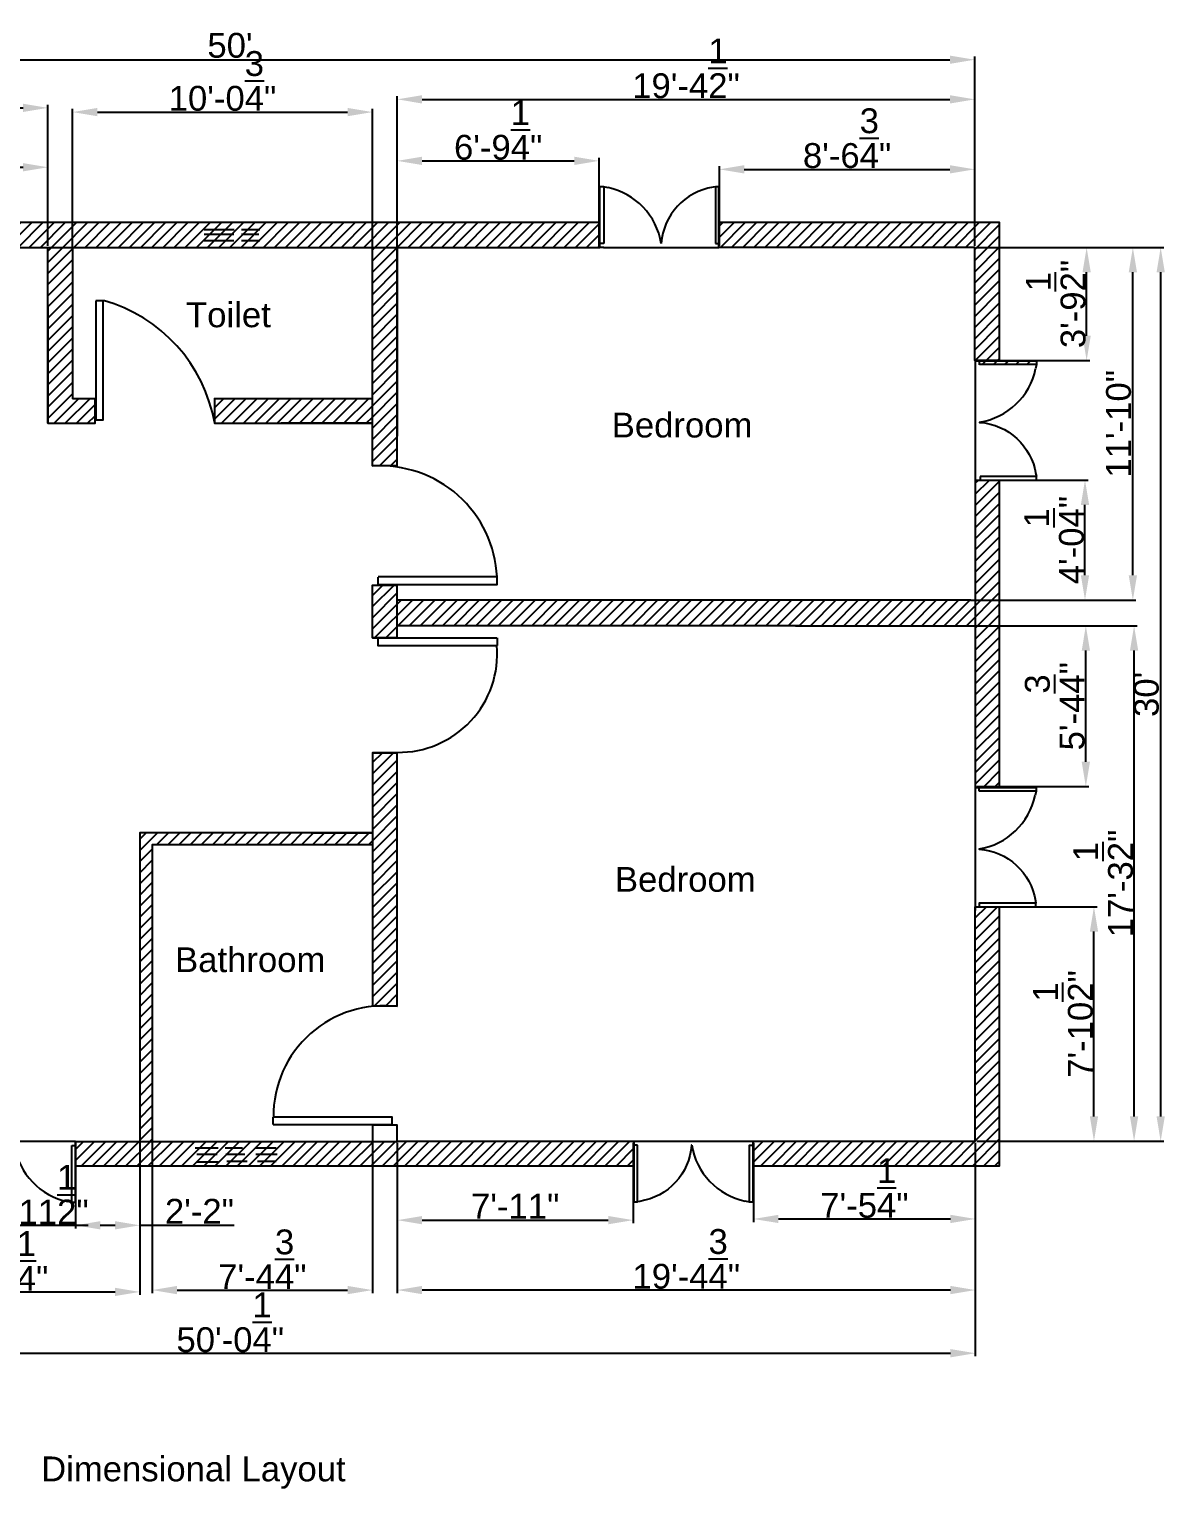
# Model space of a CAD drawing. Header units: millimetres. Extents: x -929180 to -926307, y 654545 to 655354.
# Drawn here: x -928860 to -928403, y 654545 to 655133 of the extents above; entities that cross this region are included whole.
import ezdxf

# ---------------------------------------------------------------- set-up
doc = ezdxf.new("R2010")
doc.units = ezdxf.units.MM
doc.linetypes.add('ACAD_ISO02W100', pattern=[15, 12, -3])
doc.layers.add('dotted', color=7, linetype='ACAD_ISO02W100')
doc.styles.get("Standard").update_dxf_attribs({"font": 'arial.ttf'})
doc.dimstyles.new('Annotative', dxfattribs={"dimscale": 0, "dimtxt": 10, "dimasz": 10, "dimexe": 1.25, "dimexo": 0.625, "dimtad": 1, "dimlunit": 4, "dimtxsty": 'Standard', "dimcen": 2.5, "dimadec": 0, "dimazin": 0, "dimtfac": 1, "dimtmove": 0, "dimatfit": 3, "dimfxl": 1, "dimarcsym": 0})
pattern_1 = [(45, (185.8708, 4.9544), (-2.24506403, 2.24506403), [])]

# ---------------------------------------------------------------- blocks, each defined once
blk = doc.blocks.new('*D10')
at = {"color": 0, "lineweight": -2, "transparency": 16777216}
for p, q in [((-929079.24, 655045.37), (-929079.24, 655121.61)), ((-929069.24, 655120.36), (-928489.24, 655120.36)), ((-928479.24, 655045.37), (-928479.24, 655121.61))]:
    blk.add_line(p, q, dxfattribs=at)
at = {"color": 0, "transparency": 16777216}
for points in [[(-929069.24, 655122.03), (-929069.24, 655118.69), (-929079.24, 655120.36)], [(-928489.24, 655122.03), (-928489.24, 655118.69), (-928479.24, 655120.36)]]:
    blk.add_solid(points, dxfattribs=at)
at = {"layer": 'Defpoints', "color": 0, "transparency": 16777216}
for p in [(-928479.24, 655120.36), (-929079.24, 655044.74), (-928479.24, 655044.74)]:
    blk.add_point(p, dxfattribs=at)
at = {"color": 0, "transparency": 16777216, "insert": (-928779.24, 655126.09), "char_height": 10, "attachment_point": 5}
blk.add_mtext("50'", dxfattribs=at)
blk = doc.blocks.new('*D11')
at = {"color": 0, "lineweight": -2, "transparency": 16777216}
for p, q in [((-928478.62, 655044.74), (-928403.1, 655044.74)), ((-928404.35, 655034.74), (-928404.35, 654694.82)), ((-928478.39, 654684.82), (-928403.1, 654684.82))]:
    blk.add_line(p, q, dxfattribs=at)
at = {"color": 0, "transparency": 16777216}
for points in [[(-928406.01, 655034.74), (-928402.68, 655034.74), (-928404.35, 655044.74)], [(-928406.01, 654694.82), (-928402.68, 654694.82), (-928404.35, 654684.82)]]:
    blk.add_solid(points, dxfattribs=at)
at = {"layer": 'Defpoints', "color": 0, "transparency": 16777216}
for p in [(-928479.24, 655044.74), (-928479.02, 654684.82), (-928404.35, 654684.82)]:
    blk.add_point(p, dxfattribs=at)
at = {"color": 0, "transparency": 16777216, "insert": (-928410.08, 654864.78), "char_height": 10, "attachment_point": 5, "rotation": 90}
blk.add_mtext("30'", dxfattribs=at)
blk = doc.blocks.new('*D12')
at = {"color": 0, "lineweight": -2, "transparency": 16777216}
for p, q in [((-929079.24, 654684.12), (-929079.24, 654598.18)), ((-928479.02, 654684.19), (-928479.02, 654598.18)), ((-929069.24, 654599.43), (-928489.02, 654599.43))]:
    blk.add_line(p, q, dxfattribs=at)
at = {"color": 0, "transparency": 16777216}
for points in [[(-929069.24, 654601.09), (-929069.24, 654597.76), (-929079.24, 654599.43)], [(-928489.02, 654601.09), (-928489.02, 654597.76), (-928479.02, 654599.43)]]:
    blk.add_solid(points, dxfattribs=at)
at = {"layer": 'Defpoints', "color": 0, "transparency": 16777216}
for p in [(-929079.24, 654684.74), (-928479.02, 654684.82), (-928479.02, 654599.43)]:
    blk.add_point(p, dxfattribs=at)
at = {"color": 0, "transparency": 16777216, "insert": (-928779.13, 654611.82), "char_height": 10, "attachment_point": 5}
blk.add_mtext('50\'-0{\\H1x;\\S1/4;}"', dxfattribs=at)
blk = doc.blocks.new('*D17')
at = {"color": 0, "lineweight": -2, "transparency": 16777216}
for p, q in [((-928924.85, 654683.96), (-928924.85, 654649.7)), ((-928889.36, 654684.12), (-928889.36, 654649.7)), ((-928914.85, 654650.95), (-928899.36, 654650.95)), ((-928889.36, 654650.95), (-928836.3, 654650.95))]:
    blk.add_line(p, q, dxfattribs=at)
at = {"color": 0, "transparency": 16777216}
for points in [[(-928914.85, 654652.61), (-928914.85, 654649.28), (-928924.85, 654650.95)], [(-928899.36, 654652.61), (-928899.36, 654649.28), (-928889.36, 654650.95)]]:
    blk.add_solid(points, dxfattribs=at)
at = {"layer": 'Defpoints', "color": 0, "transparency": 16777216}
for p in [(-928924.85, 654684.58), (-928889.36, 654684.75), (-928889.36, 654650.95)]:
    blk.add_point(p, dxfattribs=at)
at = {"color": 0, "transparency": 16777216, "insert": (-928857.83, 654663.28), "char_height": 10, "attachment_point": 5}
blk.add_mtext('2\'-11{\\H1x;\\S1/2;}"', dxfattribs=at)
blk = doc.blocks.new('*D18')
at = {"color": 0, "lineweight": -2, "transparency": 16777216}
for p, q in [((-928841.47, 654684.1), (-928841.47, 654649.7)), ((-928815.54, 654684.12), (-928815.54, 654649.7)), ((-928831.47, 654650.95), (-928825.54, 654650.95)), ((-928815.54, 654650.95), (-928777.54, 654650.95))]:
    blk.add_line(p, q, dxfattribs=at)
at = {"color": 0, "transparency": 16777216}
for points in [[(-928831.47, 654652.61), (-928831.47, 654649.28), (-928841.47, 654650.95)], [(-928825.54, 654652.61), (-928825.54, 654649.28), (-928815.54, 654650.95)]]:
    blk.add_solid(points, dxfattribs=at)
at = {"layer": 'Defpoints', "color": 0, "transparency": 16777216}
for p in [(-928841.47, 654684.73), (-928815.54, 654684.74), (-928815.54, 654650.95)]:
    blk.add_point(p, dxfattribs=at)
at = {"color": 0, "transparency": 16777216, "insert": (-928791.54, 654656.59), "char_height": 10, "attachment_point": 5}
blk.add_mtext('2\'-2"', dxfattribs=at)
blk = doc.blocks.new('*D19')
at = {"color": 0, "lineweight": -2, "transparency": 16777216}
for p, q in [((-928924.85, 654684.12), (-928924.85, 654622.88)), ((-928815.54, 654684.18), (-928815.54, 654622.88)), ((-928914.85, 654624.13), (-928825.54, 654624.13))]:
    blk.add_line(p, q, dxfattribs=at)
at = {"color": 0, "transparency": 16777216}
for points in [[(-928914.85, 654625.79), (-928914.85, 654622.46), (-928924.85, 654624.13)], [(-928825.54, 654625.79), (-928825.54, 654622.46), (-928815.54, 654624.13)]]:
    blk.add_solid(points, dxfattribs=at)
at = {"layer": 'Defpoints', "color": 0, "transparency": 16777216}
for p in [(-928924.85, 654684.75), (-928815.54, 654684.8), (-928815.54, 654624.13)]:
    blk.add_point(p, dxfattribs=at)
at = {"color": 0, "transparency": 16777216, "insert": (-928870.2, 654636.52), "char_height": 10, "attachment_point": 5}
blk.add_mtext('9\'-1{\\H1x;\\S1/4;}"', dxfattribs=at)
blk = doc.blocks.new('*D20')
at = {"color": 0, "lineweight": -2, "transparency": 16777216}
for p, q in [((-928810.55, 654685.05), (-928810.55, 654623.61)), ((-928721.84, 654684.15), (-928721.84, 654623.61)), ((-928800.55, 654624.86), (-928731.84, 654624.86))]:
    blk.add_line(p, q, dxfattribs=at)
at = {"color": 0, "transparency": 16777216}
for points in [[(-928800.55, 654626.52), (-928800.55, 654623.19), (-928810.55, 654624.86)], [(-928731.84, 654626.52), (-928731.84, 654623.19), (-928721.84, 654624.86)]]:
    blk.add_solid(points, dxfattribs=at)
at = {"layer": 'Defpoints', "color": 0, "transparency": 16777216}
for p in [(-928810.55, 654685.68), (-928721.84, 654684.77), (-928721.84, 654624.86)]:
    blk.add_point(p, dxfattribs=at)
at = {"color": 0, "transparency": 16777216, "insert": (-928766.2, 654637.26), "char_height": 10, "attachment_point": 5}
blk.add_mtext('7\'-4{\\H1x;\\S3/4;}"', dxfattribs=at)
blk = doc.blocks.new('*D21')
at = {"color": 0, "lineweight": -2, "transparency": 16777216}
for p, q in [((-928711.85, 654684.19), (-928711.85, 654651.77)), ((-928616.85, 654684.19), (-928616.85, 654651.77)), ((-928701.85, 654653.02), (-928626.85, 654653.02))]:
    blk.add_line(p, q, dxfattribs=at)
at = {"color": 0, "transparency": 16777216}
for points in [[(-928701.85, 654654.69), (-928701.85, 654651.36), (-928711.85, 654653.02)], [(-928626.85, 654654.69), (-928626.85, 654651.36), (-928616.85, 654653.02)]]:
    blk.add_solid(points, dxfattribs=at)
at = {"layer": 'Defpoints', "color": 0, "transparency": 16777216}
for p in [(-928711.85, 654684.82), (-928616.85, 654684.81), (-928616.85, 654653.02)]:
    blk.add_point(p, dxfattribs=at)
at = {"color": 0, "transparency": 16777216, "insert": (-928664.35, 654658.67), "char_height": 10, "attachment_point": 5}
blk.add_mtext('7\'-11"', dxfattribs=at)
blk = doc.blocks.new('*D22')
at = {"color": 0, "lineweight": -2, "transparency": 16777216}
for p, q in [((-928568.33, 654684.21), (-928568.33, 654652.25)), ((-928479.02, 654684.19), (-928479.02, 654652.25)), ((-928558.33, 654653.5), (-928489.02, 654653.5))]:
    blk.add_line(p, q, dxfattribs=at)
at = {"color": 0, "transparency": 16777216}
for points in [[(-928558.33, 654655.17), (-928558.33, 654651.84), (-928568.33, 654653.5)], [(-928489.02, 654655.17), (-928489.02, 654651.84), (-928479.02, 654653.5)]]:
    blk.add_solid(points, dxfattribs=at)
at = {"layer": 'Defpoints', "color": 0, "transparency": 16777216}
for p in [(-928568.33, 654684.84), (-928479.02, 654684.82), (-928479.02, 654653.5)]:
    blk.add_point(p, dxfattribs=at)
at = {"color": 0, "transparency": 16777216, "insert": (-928523.67, 654665.9), "char_height": 10, "attachment_point": 5}
blk.add_mtext('7\'-5{\\H1x;\\S1/4;}"', dxfattribs=at)
blk = doc.blocks.new('*D23')
at = {"color": 0, "lineweight": -2, "transparency": 16777216}
for p, q in [((-928711.85, 654684.12), (-928711.85, 654623.62)), ((-928479.02, 654684.19), (-928479.02, 654623.62)), ((-928489.02, 654624.87), (-928701.85, 654624.87))]:
    blk.add_line(p, q, dxfattribs=at)
at = {"color": 0, "transparency": 16777216}
for points in [[(-928701.85, 654626.53), (-928701.85, 654623.2), (-928711.85, 654624.87)], [(-928489.02, 654626.53), (-928489.02, 654623.2), (-928479.02, 654624.87)]]:
    blk.add_solid(points, dxfattribs=at)
at = {"layer": 'Defpoints', "color": 0, "transparency": 16777216}
for p in [(-928711.85, 654684.75), (-928479.02, 654684.82), (-928711.85, 654624.87)]:
    blk.add_point(p, dxfattribs=at)
at = {"color": 0, "transparency": 16777216, "insert": (-928595.43, 654637.35), "char_height": 10, "attachment_point": 5}
blk.add_mtext('19\'-4{\\H1x;\\S3/4;}"', dxfattribs=at)
blk = doc.blocks.new('*D26')
at = {"color": 0, "lineweight": -2, "transparency": 16777216}
for p, q in [((-928478.39, 654779.25), (-928429.97, 654779.25)), ((-928431.22, 654694.82), (-928431.22, 654769.25)), ((-928478.39, 654684.82), (-928429.97, 654684.82))]:
    blk.add_line(p, q, dxfattribs=at)
at = {"color": 0, "transparency": 16777216}
for points in [[(-928432.88, 654769.25), (-928429.55, 654769.25), (-928431.22, 654779.25)], [(-928432.88, 654694.82), (-928429.55, 654694.82), (-928431.22, 654684.82)]]:
    blk.add_solid(points, dxfattribs=at)
at = {"layer": 'Defpoints', "color": 0, "transparency": 16777216}
for p in [(-928479.02, 654779.25), (-928431.22, 654779.25), (-928479.02, 654684.82)]:
    blk.add_point(p, dxfattribs=at)
at = {"color": 0, "transparency": 16777216, "insert": (-928443.64, 654732.03), "char_height": 10, "attachment_point": 5, "rotation": 90}
blk.add_mtext('7\'-10{\\H1x;\\S1/2;}"', dxfattribs=at)
blk = doc.blocks.new('*D27')
at = {"color": 0, "lineweight": -2, "transparency": 16777216}
for p, q in [((-928478.62, 654892.41), (-928433.24, 654892.41)), ((-928434.49, 654837.6), (-928434.49, 654882.41)), ((-928478.41, 654827.6), (-928433.24, 654827.6))]:
    blk.add_line(p, q, dxfattribs=at)
at = {"color": 0, "transparency": 16777216}
for points in [[(-928436.15, 654882.41), (-928432.82, 654882.41), (-928434.49, 654892.41)], [(-928436.15, 654837.6), (-928432.82, 654837.6), (-928434.49, 654827.6)]]:
    blk.add_solid(points, dxfattribs=at)
at = {"layer": 'Defpoints', "color": 0, "transparency": 16777216}
for p in [(-928479.24, 654892.41), (-928434.49, 654892.41), (-928479.03, 654827.6)]:
    blk.add_point(p, dxfattribs=at)
at = {"color": 0, "transparency": 16777216, "insert": (-928446.97, 654860), "char_height": 10, "attachment_point": 5, "rotation": 90}
blk.add_mtext('5\'-4{\\H1x;\\S3/4;}"', dxfattribs=at)
blk = doc.blocks.new('*D28')
at = {"color": 0, "lineweight": -2, "transparency": 16777216}
for p, q in [((-928478.4, 654951.09), (-928433.58, 654951.09)), ((-928434.83, 654912.73), (-928434.83, 654941.09)), ((-928478.64, 654902.73), (-928433.58, 654902.73))]:
    blk.add_line(p, q, dxfattribs=at)
at = {"color": 0, "transparency": 16777216}
for points in [[(-928436.5, 654941.09), (-928433.16, 654941.09), (-928434.83, 654951.09)], [(-928436.5, 654912.73), (-928433.16, 654912.73), (-928434.83, 654902.73)]]:
    blk.add_solid(points, dxfattribs=at)
at = {"layer": 'Defpoints', "color": 0, "transparency": 16777216}
for p in [(-928479.03, 654951.09), (-928434.83, 654951.09), (-928479.26, 654902.73)]:
    blk.add_point(p, dxfattribs=at)
at = {"color": 0, "transparency": 16777216, "insert": (-928447.23, 654926.91), "char_height": 10, "attachment_point": 5, "rotation": 90}
blk.add_mtext('4\'-0{\\H1x;\\S1/4;}"', dxfattribs=at)
blk = doc.blocks.new('*D29')
at = {"color": 0, "lineweight": -2, "transparency": 16777216}
for p, q in [((-928478.62, 655044.74), (-928432.91, 655044.74)), ((-928434.16, 655009.21), (-928434.16, 655034.74)), ((-928478.62, 654999.21), (-928432.91, 654999.21))]:
    blk.add_line(p, q, dxfattribs=at)
at = {"color": 0, "transparency": 16777216}
for points in [[(-928435.83, 655034.74), (-928432.5, 655034.74), (-928434.16, 655044.74)], [(-928435.83, 655009.21), (-928432.5, 655009.21), (-928434.16, 654999.21)]]:
    blk.add_solid(points, dxfattribs=at)
at = {"layer": 'Defpoints', "color": 0, "transparency": 16777216}
for p in [(-928479.24, 655044.74), (-928434.16, 655044.74), (-928479.24, 654999.21)]:
    blk.add_point(p, dxfattribs=at)
at = {"color": 0, "transparency": 16777216, "insert": (-928446.59, 655021.98), "char_height": 10, "attachment_point": 5, "rotation": 90}
blk.add_mtext('3\'-9{\\H1x;\\S1/2;}"', dxfattribs=at)
blk = doc.blocks.new('*D30')
at = {"color": 0, "lineweight": -2, "transparency": 16777216}
for p, q in [((-928479.68, 654892.4), (-928413.8, 654892.4)), ((-928415.05, 654694.82), (-928415.05, 654882.4)), ((-928478.39, 654684.82), (-928413.8, 654684.82))]:
    blk.add_line(p, q, dxfattribs=at)
at = {"color": 0, "transparency": 16777216}
for points in [[(-928416.72, 654882.4), (-928413.39, 654882.4), (-928415.05, 654892.4)], [(-928416.72, 654694.82), (-928413.39, 654694.82), (-928415.05, 654684.82)]]:
    blk.add_solid(points, dxfattribs=at)
at = {"layer": 'Defpoints', "color": 0, "transparency": 16777216}
for p in [(-928480.3, 654892.4), (-928415.05, 654892.4), (-928479.02, 654684.82)]:
    blk.add_point(p, dxfattribs=at)
at = {"color": 0, "transparency": 16777216, "insert": (-928427.47, 654788.61), "char_height": 10, "attachment_point": 5, "rotation": 90}
blk.add_mtext('17\'-3{\\H1x;\\S1/2;}"', dxfattribs=at)
blk = doc.blocks.new('*D31')
at = {"color": 0, "lineweight": -2, "transparency": 16777216}
for p, q in [((-928477.99, 655044.74), (-928414.3, 655044.74)), ((-928415.55, 654912.73), (-928415.55, 655034.74)), ((-928480.19, 654902.73), (-928414.3, 654902.73))]:
    blk.add_line(p, q, dxfattribs=at)
at = {"color": 0, "transparency": 16777216}
for points in [[(-928417.22, 655034.74), (-928413.88, 655034.74), (-928415.55, 655044.74)], [(-928417.22, 654912.73), (-928413.88, 654912.73), (-928415.55, 654902.73)]]:
    blk.add_solid(points, dxfattribs=at)
at = {"layer": 'Defpoints', "color": 0, "transparency": 16777216}
for p in [(-928478.62, 655044.74), (-928415.55, 655044.74), (-928480.82, 654902.73)]:
    blk.add_point(p, dxfattribs=at)
at = {"color": 0, "transparency": 16777216, "insert": (-928421.28, 654973.74), "char_height": 10, "attachment_point": 5, "rotation": 90}
blk.add_mtext('11\'-10"', dxfattribs=at)
blk = doc.blocks.new('*D33')
at = {"color": 0, "lineweight": -2, "transparency": 16777216}
for p, q in [((-928971.54, 655047.09), (-928971.54, 655078.31)), ((-928961.54, 655077.06), (-928862.61, 655077.06)), ((-928852.61, 655045.37), (-928852.61, 655078.31))]:
    blk.add_line(p, q, dxfattribs=at)
at = {"color": 0, "transparency": 16777216}
for points in [[(-928961.54, 655078.73), (-928961.54, 655075.39), (-928971.54, 655077.06)], [(-928862.61, 655078.73), (-928862.61, 655075.39), (-928852.61, 655077.06)]]:
    blk.add_solid(points, dxfattribs=at)
at = {"layer": 'Defpoints', "color": 0, "transparency": 16777216}
for p in [(-928852.61, 655077.06), (-928971.54, 655046.47), (-928852.61, 655044.74)]:
    blk.add_point(p, dxfattribs=at)
at = {"color": 0, "transparency": 16777216, "insert": (-928912.07, 655082.79), "char_height": 10, "attachment_point": 5}
blk.add_mtext('9\'-11"', dxfattribs=at)
blk = doc.blocks.new('*D34')
at = {"color": 0, "lineweight": -2, "transparency": 16777216}
for p, q in [((-929079.86, 655045.37), (-929079.86, 655102.23)), ((-929069.86, 655100.98), (-928862.61, 655100.98)), ((-928852.61, 655045.37), (-928852.61, 655102.23))]:
    blk.add_line(p, q, dxfattribs=at)
at = {"color": 0, "transparency": 16777216}
for points in [[(-929069.86, 655102.64), (-929069.86, 655099.31), (-929079.86, 655100.98)], [(-928862.61, 655102.64), (-928862.61, 655099.31), (-928852.61, 655100.98)]]:
    blk.add_solid(points, dxfattribs=at)
at = {"layer": 'Defpoints', "color": 0, "transparency": 16777216}
for p in [(-928852.61, 655100.98), (-929079.86, 655044.74), (-928852.61, 655044.75)]:
    blk.add_point(p, dxfattribs=at)
at = {"color": 0, "transparency": 16777216, "insert": (-928966.23, 655113.37), "char_height": 10, "attachment_point": 5}
blk.add_mtext('18\'-11{\\H1x;\\S1/4;}"', dxfattribs=at)
blk = doc.blocks.new('*D35')
at = {"color": 0, "lineweight": -2, "transparency": 16777216}
for p, q in [((-928842.67, 655045), (-928842.67, 655100.52)), ((-928832.67, 655099.27), (-928731.84, 655099.27)), ((-928721.84, 655044.01), (-928721.84, 655100.52))]:
    blk.add_line(p, q, dxfattribs=at)
at = {"color": 0, "transparency": 16777216}
for points in [[(-928832.67, 655100.94), (-928832.67, 655097.6), (-928842.67, 655099.27)], [(-928731.84, 655100.94), (-928731.84, 655097.6), (-928721.84, 655099.27)]]:
    blk.add_solid(points, dxfattribs=at)
at = {"layer": 'Defpoints', "color": 0, "transparency": 16777216}
for p in [(-928721.84, 655099.27), (-928842.67, 655044.38), (-928721.84, 655043.38)]:
    blk.add_point(p, dxfattribs=at)
at = {"color": 0, "transparency": 16777216, "insert": (-928782.25, 655111.75), "char_height": 10, "attachment_point": 5}
blk.add_mtext('10\'-0{\\H1x;\\S3/4;}"', dxfattribs=at)
blk = doc.blocks.new('*D36')
at = {"color": 0, "lineweight": -2, "transparency": 16777216}
for p, q in [((-928711.85, 655045.1), (-928711.85, 655080.88)), ((-928701.85, 655079.63), (-928640.58, 655079.63)), ((-928630.58, 655045.36), (-928630.58, 655080.88))]:
    blk.add_line(p, q, dxfattribs=at)
at = {"color": 0, "transparency": 16777216}
for points in [[(-928701.85, 655081.3), (-928701.85, 655077.96), (-928711.85, 655079.63)], [(-928640.58, 655081.3), (-928640.58, 655077.96), (-928630.58, 655079.63)]]:
    blk.add_solid(points, dxfattribs=at)
at = {"layer": 'Defpoints', "color": 0, "transparency": 16777216}
for p in [(-928630.58, 655079.63), (-928711.85, 655044.47), (-928630.58, 655044.74)]:
    blk.add_point(p, dxfattribs=at)
at = {"color": 0, "transparency": 16777216, "insert": (-928671.21, 655092.03), "char_height": 10, "attachment_point": 5}
blk.add_mtext('6\'-9{\\H1x;\\S1/4;}"', dxfattribs=at)
blk = doc.blocks.new('*D37')
at = {"color": 0, "lineweight": -2, "transparency": 16777216}
for p, q in [((-928582.09, 655045.37), (-928582.09, 655077.46)), ((-928572.09, 655076.21), (-928489.24, 655076.21)), ((-928479.24, 655045.37), (-928479.24, 655077.46))]:
    blk.add_line(p, q, dxfattribs=at)
at = {"color": 0, "transparency": 16777216}
for points in [[(-928572.09, 655077.88), (-928572.09, 655074.55), (-928582.09, 655076.21)], [(-928489.24, 655077.88), (-928489.24, 655074.55), (-928479.24, 655076.21)]]:
    blk.add_solid(points, dxfattribs=at)
at = {"layer": 'Defpoints', "color": 0, "transparency": 16777216}
for p in [(-928479.24, 655076.21), (-928582.09, 655044.74), (-928479.24, 655044.74)]:
    blk.add_point(p, dxfattribs=at)
at = {"color": 0, "transparency": 16777216, "insert": (-928530.66, 655088.7), "char_height": 10, "attachment_point": 5}
blk.add_mtext('8\'-6{\\H1x;\\S3/4;}"', dxfattribs=at)
blk = doc.blocks.new('*D38')
at = {"color": 0, "lineweight": -2, "transparency": 16777216}
for p, q in [((-928711.85, 655045.1), (-928711.85, 655105.65)), ((-928701.85, 655104.4), (-928489.24, 655104.4)), ((-928479.24, 655045.37), (-928479.24, 655105.65))]:
    blk.add_line(p, q, dxfattribs=at)
at = {"color": 0, "transparency": 16777216}
for points in [[(-928701.85, 655106.07), (-928701.85, 655102.73), (-928711.85, 655104.4)], [(-928489.24, 655106.07), (-928489.24, 655102.73), (-928479.24, 655104.4)]]:
    blk.add_solid(points, dxfattribs=at)
at = {"layer": 'Defpoints', "color": 0, "transparency": 16777216}
for p in [(-928479.24, 655104.4), (-928711.85, 655044.47), (-928479.24, 655044.74)]:
    blk.add_point(p, dxfattribs=at)
at = {"color": 0, "transparency": 16777216, "insert": (-928595.54, 655116.82), "char_height": 10, "attachment_point": 5}
blk.add_mtext('19\'-4{\\H1x;\\S1/2;}"', dxfattribs=at)

msp = doc.modelspace()

# ---------------------------------------------------------------- hatches: boundary and pattern name
at = {"true_color": 0xf4ee51}
h = msp.add_hatch(dxfattribs=at)
h.set_pattern_fill('ANSI31', color=41)
h.set_pattern_definition(pattern_1)
h.paths.add_polyline_path([(-928630.284, 655054.757), (-928971.507, 655054.757), (-928971.54, 655054.756), (-928971.54, 655046.375), (-928971.54, 655044.745), (-928630.284, 655044.745)])
h = msp.add_hatch(dxfattribs=at)
h.set_pattern_fill('ANSI31', color=41)
h.set_pattern_definition(pattern_1)
h.paths.add_polyline_path([(-928479.016, 654902.728), (-928480.98, 654902.728), (-928711.85, 654902.731), (-928711.85, 654892.408), (-928550.059, 654892.408), (-928480.303, 654892.405), (-928479.016, 654892.406)])
h.paths.add_polyline_path([(-928711.85, 654908.793), (-928712.029, 654908.793), (-928721.84, 654908.8), (-928721.84, 654887.609), (-928711.85, 654887.609)])
h.paths.add_polyline_path([(-928711.85, 654841.174), (-928711.853, 654841.258), (-928721.67, 654841.258), (-928721.67, 654841.247), (-928721.84, 654739.298), (-928721.713, 654739.298), (-928719.557, 654739.298, -0.0257553), (-928714.977, 654739.298), (-928711.85, 654739.298)])
h.paths.add_polyline_path([(-928469.233, 654951.09), (-928477.107, 654951.09), (-928479.016, 654951.087), (-928479.016, 654827.251), (-928469.233, 654827.251)])
h.paths.add_polyline_path([(-928469.233, 655054.757), (-928469.233, 654999.09), (-928454.331, 654999.09), (-928454.331, 654997.569), (-928477.267, 654997.569), (-928477.267, 654999.09), (-928479.24, 654999.09), (-928479.24, 655044.745), (-928582.086, 655044.745), (-928582.284, 655044.745), (-928582.284, 655054.757)])
at = {"true_color": 0xf1eb1f}
h = msp.add_hatch(dxfattribs=at)
h.set_pattern_fill('ANSI31', color=2)
h.set_pattern_definition(pattern_1)
h.paths.add_polyline_path([(-928833.532, 654983.936), (-928842.668, 654983.936), (-928842.668, 655044.376), (-928842.669, 655044.745), (-928852.605, 655044.745), (-928852.605, 654973.942), (-928833.532, 654973.942)])
h.paths.add_polyline_path([(-928721.84, 654983.933), (-928722.162, 654983.933), (-928785.532, 654983.936), (-928785.532, 654974.643, -0.0028557), (-928785.406, 654973.942), (-928721.84, 654973.942)])
h.paths.add_polyline_path([(-928711.85, 655044.745), (-928721.836, 655044.745), (-928721.836, 655043.383), (-928721.84, 654956.8), (-928711.85, 654956.8)])
at = {"true_color": 0xf4ee51}
h = msp.add_hatch(dxfattribs=at)
h.set_pattern_fill('ANSI31', color=41)
h.set_pattern_definition(pattern_1)
h.paths.add_polyline_path([(-928469.233, 654674.918), (-928469.233, 654779.251), (-928479.016, 654779.251), (-928479.016, 654684.819), (-928568.515, 654684.819), (-928568.515, 654674.918)])
h = msp.add_hatch(dxfattribs=at)
h.set_pattern_fill('ANSI31', color=41)
h.set_pattern_definition([(45, (386.1462, 7.477), (-2.24506403, 2.24506403), [])])
h.paths.add_polyline_path([(-928841.493, 654684.745), (-928841.493, 654684.712), (-928841.493, 654674.918), (-928616.671, 654674.918), (-928616.515, 654674.92), (-928616.515, 654684.815), (-928616.851, 654684.815), (-928711.85, 654684.819), (-928711.85, 654684.746), (-928815.551, 654684.746)])

# ---------------------------------------------------------------- linework, layer by layer
for p, q in [((-928630.284, 655044.745), (-928630.284, 655069.315)), ((-928628.772, 655069.187), (-928630.251, 655069.187)), ((-928628.769, 655069.296), (-928627.076, 655068.912)), ((-928628.7, 655069.208), (-928628.7, 655046.339)), ((-928624.159, 655067.869), (-928624.163, 655067.866)), ((-928582.284, 655069.22), (-928583.657, 655069.22)), ((-928583.657, 655069.22), (-928583.657, 655046.348)), ((-928582.284, 655044.745), (-928582.284, 655069.22)), ((-928582.069, 655054.752), (-928582.297, 655054.752)), ((-929019.513, 655044.745), (-928630.284, 655044.745)), ((-928852.605, 654973.942), (-928852.605, 655044.745)), ((-928842.669, 655044.358), (-928842.669, 655044.746)), ((-928721.836, 655043.383), (-928721.836, 655044.738)), ((-928628.643, 655044.737), (-928630.579, 655044.737)), ((-928628.7, 655046.339), (-928630.296, 655046.339)), ((-928628.772, 655044.745), (-928582.284, 655044.745)), ((-928583.67, 655046.327), (-928582.297, 655046.327)), ((-928582.086, 655044.745), (-928582.299, 655044.745)), ((-928833.32, 655023.359), (-928830.326, 655023.359)), ((-928478.874, 654999.09), (-928454.314, 654999.09)), ((-928477.267, 654997.544), (-928477.267, 654999.131)), ((-928454.332, 654997.575), (-928454.716, 654995.882)), ((-928455.76, 654992.965), (-928455.762, 654992.969)), ((-928833.532, 654974.021), (-928833.532, 654983.884)), ((-928833.532, 654974.021), (-928833.532, 654973.942)), ((-928479.028, 654951.087), (-928476.537, 654951.087)), ((-928479.016, 654951.144), (-928479.016, 654827.541)), ((-928477.11, 654952.482), (-928477.11, 654951.238)), ((-928477.107, 654952.463), (-928477.107, 654952.404)), ((-928477.107, 654951.329), (-928477.107, 654951.118)), ((-928719.615, 654908.999), (-928719.615, 654911.993)), ((-928480.815, 654902.731), (-928711.85, 654902.731)), ((-928480.98, 654902.728), (-928479.265, 654902.728)), ((-928550.059, 654892.408), (-928711.85, 654892.408)), ((-928551.381, 654892.405), (-928480.303, 654892.405)), ((-928480.386, 654892.405), (-928479.243, 654892.405)), ((-928721.684, 654887.604), (-928721.837, 654887.604)), ((-928721.727, 654887.609), (-928712, 654887.609)), ((-928671.668, 654887.499), (-928671.668, 654884.505)), ((-928721.723, 654841.257), (-928721.84, 654841.257)), ((-928721.727, 654841.258), (-928712, 654841.258)), ((-928479.031, 654827.601), (-928479.031, 654777.738)), ((-928479.016, 654827.575), (-928479.016, 654827.254)), ((-928478.993, 654827.251), (-928454.502, 654827.251)), ((-928477.478, 654825.735), (-928477.478, 654827.255)), ((-928469.233, 654827.564), (-928469.233, 654827.253)), ((-928455.948, 654821.125), (-928455.951, 654821.129)), ((-928454.521, 654825.736), (-928454.905, 654824.043)), ((-928721.713, 654739.298), (-928721.84, 654739.298)), ((-928761.894, 654691.484), (-928761.894, 654694.479)), ((-928841.466, 654684.727), (-928889.366, 654684.727)), ((-928842.885, 654683.062), (-928841.49, 654683.062)), ((-928793.258, 654682.185), (-928784.06, 654682.185)), ((-928792.623, 654679.651), (-928784.377, 654679.651)), ((-928781.205, 654682.185), (-928774.228, 654682.185)), ((-928780.888, 654679.651), (-928773.276, 654679.651)), ((-928768.836, 654682.185), (-928760.589, 654682.185)), ((-928768.836, 654679.651), (-928760.272, 654679.651)), ((-928616.851, 654684.815), (-928616.514, 654684.815)), ((-928616.522, 654684.836), (-928568.33, 654684.836)), ((-928615.146, 654683.173), (-928616.516, 654683.173)), ((-928568.819, 654683.244), (-928568.514, 654683.244)), ((-928792.623, 654676.483), (-928784.06, 654676.483)), ((-928780.571, 654676.8), (-928772.325, 654676.8)), ((-928768.201, 654676.8), (-928760.589, 654676.8)), ((-928616.857, 654674.92), (-928616.513, 654674.92)), ((-928847.484, 654661.527), (-928847.48, 654661.529)), ((-928574.691, 654661.567), (-928574.687, 654661.57)), ((-928574.64, 654661.735), (-928574.636, 654661.737)), ((-928842.874, 654660.099), (-928844.566, 654660.483)), ((-928570.03, 654660.307), (-928571.723, 654660.691))]:
    msp.add_line(p, q)
at = {"color": 2, "true_color": 0xf1eb1f}
msp.add_line((-928722.162, 654983.933), (-928721.844, 654983.933), dxfattribs=at)
at = {"color": 41, "linetype": 'Continuous', "true_color": 0xf4ee51}
for p, q in [((-928815.543, 654806.411), (-928812.965, 654808.989)), ((-928815.543, 654801.921), (-928808.475, 654808.989)), ((-928808.799, 654804.175), (-928803.985, 654808.989)), ((-928804.309, 654804.175), (-928799.495, 654808.989)), ((-928799.819, 654804.175), (-928795.004, 654808.989)), ((-928795.328, 654804.175), (-928790.514, 654808.989)), ((-928790.838, 654804.175), (-928786.024, 654808.989)), ((-928786.348, 654804.175), (-928781.534, 654808.989)), ((-928781.858, 654804.175), (-928777.044, 654808.989)), ((-928777.368, 654804.175), (-928772.554, 654808.989)), ((-928772.878, 654804.175), (-928768.064, 654808.989)), ((-928768.388, 654804.175), (-928763.574, 654808.989)), ((-928763.898, 654804.175), (-928759.083, 654808.989)), ((-928759.407, 654804.175), (-928754.593, 654808.989)), ((-928754.917, 654804.175), (-928750.103, 654808.989)), ((-928750.427, 654804.175), (-928745.613, 654808.989)), ((-928745.937, 654804.175), (-928741.123, 654808.989)), ((-928741.447, 654804.175), (-928736.633, 654808.989)), ((-928736.957, 654804.175), (-928732.143, 654808.989)), ((-928732.467, 654804.175), (-928727.652, 654808.989)), ((-928727.976, 654804.175), (-928723.162, 654808.989)), ((-928815.543, 654797.431), (-928810.552, 654802.422)), ((-928815.543, 654792.941), (-928810.552, 654797.932)), ((-928815.543, 654788.45), (-928810.552, 654793.442)), ((-928815.543, 654783.96), (-928810.552, 654788.952)), ((-928815.543, 654779.47), (-928810.552, 654784.461)), ((-928815.543, 654774.98), (-928810.552, 654779.971)), ((-928815.543, 654770.49), (-928810.552, 654775.481)), ((-928815.543, 654766), (-928810.552, 654770.991)), ((-928815.543, 654761.51), (-928810.552, 654766.501)), ((-928815.543, 654757.02), (-928810.552, 654762.011)), ((-928815.543, 654752.529), (-928810.552, 654757.521)), ((-928815.543, 654748.039), (-928810.552, 654753.03)), ((-928815.543, 654743.549), (-928810.552, 654748.54)), ((-928815.543, 654739.059), (-928810.552, 654744.05)), ((-928815.543, 654734.569), (-928810.552, 654739.56)), ((-928815.543, 654730.079), (-928810.552, 654735.07)), ((-928815.543, 654725.589), (-928810.552, 654730.58)), ((-928815.543, 654721.099), (-928810.552, 654726.09)), ((-928815.543, 654716.608), (-928810.552, 654721.6)), ((-928815.543, 654712.118), (-928810.552, 654717.109)), ((-928815.543, 654707.628), (-928810.552, 654712.619)), ((-928815.543, 654703.138), (-928810.552, 654708.129)), ((-928815.543, 654698.648), (-928810.552, 654703.639)), ((-928815.543, 654694.158), (-928810.552, 654699.149)), ((-928815.543, 654689.668), (-928810.552, 654694.659)), ((-928815.543, 654685.177), (-928810.552, 654690.169))]:
    msp.add_line(p, q, dxfattribs=at)
at = {"color": 18, "linetype": 'Continuous', "true_color": 0x000000}
for p, q in [((-928723.486, 654804.175), (-928721.84, 654805.821)), ((-928811.485, 654684.746), (-928810.552, 654685.679))]:
    msp.add_line(p, q, dxfattribs=at)
for points in [[(-928583.658, 655069.219), (-928584.627, 655069.004), (-928584.627, 655069.003, 0.3497853), (-928605.499, 655046.34)], [(-928842.668, 655044.376), (-928842.668, 654984.066, 0.4142136), (-928842.539, 654983.936), (-928833.52, 654983.936), (-928833.52, 654983.693)], [(-928477.288, 654974.373), (-928477.288, 654974.305, -0.3497853), (-928454.626, 654953.433), (-928454.624, 654953.432), (-928454.409, 654952.463)], [(-928711.849, 654841.154), (-928711.858, 654841.41, 0.4425591), (-928671.715, 654884.447)], [(-928477.477, 654802.534), (-928477.477, 654802.466, -0.3497853), (-928454.814, 654781.593), (-928454.813, 654781.593), (-928454.598, 654780.624)], [(-928593.232, 654683.263), (-928593.3, 654683.263, -0.3497853), (-928614.172, 654660.601), (-928614.173, 654660.599), (-928615.142, 654660.384)]]:
    msp.add_lwpolyline(points, format="xyb")
for points in [[(-928630.284, 655054.757), (-928971.507, 655054.757)], [(-928469.233, 654999.16), (-928469.233, 655054.757), (-928582.086, 655054.757)], [(-928712.187, 654956.784), (-928711.85, 654956.784), (-928711.85, 655044.473), (-928711.85, 654968.749)], [(-928469.262, 654999.16), (-928469.262, 654999.208), (-928479.24, 654999.208), (-928479.24, 655044.745), (-928582.086, 655044.745)], [(-928711.973, 654956.8), (-928721.84, 654956.8), (-928721.84, 655043.413)], [(-928852.605, 655021.018), (-928852.605, 654973.942), (-928833.532, 654973.942), (-928833.532, 654973.947)], [(-928833.273, 655023.309), (-928833.273, 654975.309), (-928830.273, 654975.309), (-928830.273, 655023.309)], [(-928479.096, 654999.178), (-928479.096, 654951.178)], [(-928454.331, 654999.073), (-928454.331, 654997.569), (-928477.288, 654997.569)], [(-928469.262, 654999.16), (-928469.233, 654999.16), (-928469.262, 654999.16)], [(-928785.533, 654983.869), (-928785.533, 654983.936), (-928722.15, 654983.936)], [(-928785.532, 654983.884), (-928785.532, 654973.942), (-928721.852, 654973.942), (-928758.578, 654973.942)], [(-928477.107, 654951.157), (-928477.107, 654951.09), (-928454.408, 654951.09), (-928454.408, 654952.463), (-928477.11, 654952.463)], [(-928469.233, 654827.541), (-928469.233, 654951.09)], [(-928721.84, 654887.587), (-928721.84, 654908.8), (-928711.973, 654908.8)], [(-928720.234, 654887.587), (-928721.84, 654887.587), (-928711.85, 654887.587), (-928711.85, 654908.793), (-928712.029, 654908.793)], [(-928719.566, 654909.046), (-928671.566, 654909.046), (-928671.566, 654912.046), (-928719.566, 654912.046)], [(-928671.718, 654887.452), (-928719.718, 654887.452), (-928719.718, 654884.452), (-928671.718, 654884.452)], [(-928721.727, 654739.298), (-928711.85, 654739.298), (-928711.85, 654841.275), (-928721.84, 654841.275)], [(-928721.384, 654841.275), (-928721.84, 654841.275), (-928721.84, 654739.298)], [(-928469.246, 654827.239), (-928478.993, 654827.239), (-928478.993, 654827.251)], [(-928454.519, 654827.234), (-928454.519, 654825.73), (-928477.477, 654825.73), (-928477.477, 654825.728)], [(-928746.569, 654808.989), (-928721.914, 654808.989), (-928815.543, 654808.989), (-928815.543, 654684.805)], [(-928721.876, 654804.175), (-928810.552, 654804.175), (-928810.552, 654684.805)], [(-928568.515, 654660.289), (-928568.515, 654684.819), (-928479.016, 654684.819), (-928479.016, 654779.251), (-928454.596, 654779.251), (-928454.596, 654780.624), (-928477.472, 654780.624), (-928477.472, 654779.251)], [(-928568.515, 654674.918), (-928469.233, 654674.918), (-928469.233, 654779.251)], [(-928815.551, 654684.746), (-928711.85, 654684.746), (-928711.85, 654691.298), (-928721.727, 654691.298)], [(-928761.845, 654691.532), (-928713.845, 654691.532), (-928713.845, 654694.532), (-928761.845, 654694.532)], [(-928721.712, 654691.296), (-928721.84, 654691.296), (-928721.84, 654684.773)], [(-928841.537, 654674.918), (-928841.537, 654660.098), (-928842.879, 654660.098), (-928842.879, 654683.055)], [(-928841.493, 654684.745), (-928815.543, 654684.745)], [(-928711.88, 654684.819), (-928616.654, 654684.819)], [(-928616.515, 654684.849), (-928616.515, 654660.383), (-928615.142, 654660.383), (-928615.142, 654683.173)], [(-928568.532, 654660.306), (-928570.036, 654660.306), (-928570.036, 654683.242), (-928568.707, 654683.242)], [(-928841.533, 654674.918), (-928616.671, 654674.918)]]:
    msp.add_lwpolyline(points)
msp.add_lwpolyline([(-928841.493, 654684.712), (-928841.493, 654684.745), (-928841.493, 654674.917)], close=True)
for centre, radius, start, end in [((-928632.72, 655042), 27.498, 9.081171, 78.188012), ((-928637.433, 655037.216), 33.218, 15.942823, 15.972561), ((-928846.814, 654963.304), 62.322, 9.828412, 74.570575), ((-928481.628, 655001.526), 27.498, 279.081171, 348.188012), ((-928486.412, 655006.239), 33.218, 285.942823, 285.972561), ((-928718.54, 654909.832), 46.932, 2.703639, 93.940005), ((-928481.817, 654829.687), 27.498, 279.081171, 348.188012), ((-928486.601, 654834.4), 33.218, 285.942823, 285.972561), ((-928717.269, 654694.87), 44.487, 82.839432, 180.337934), ((-928838.922, 654687.395), 27.498, 189.081171, 258.188012), ((-928561.366, 654692.387), 33.218, 195.942823, 195.972561), ((-928566.079, 654687.603), 27.498, 189.081171, 258.188012)]:
    msp.add_arc(centre, radius, start, end)
at = {"layer": 'dotted'}
for p, q in [((-928789.638, 655050.07), (-928767.584, 655050.07)), ((-928789.618, 655051.922), (-928767.2, 655051.922)), ((-928789.638, 655047.516), (-928767.265, 655047.516))]:
    msp.add_line(p, q, dxfattribs=at)

# ---------------------------------------------------------------- texts
for s, p in [('Toilet', (-928796.948, 655012.625)), ('Bedroom', (-928625.469, 654968.223)), ('Bedroom', (-928624.176, 654785.274)), ('Bathroom', (-928801.36, 654752.916)), ('Dimensional Layout', (-928855.317, 654547.844))]:
    msp.add_text(s, height=10).set_placement(p)

# ---------------------------------------------------------------- dimensions: what is measured, and where the dimension line sits
for base, p1, p2, picture, middle in [((-928479.24, 655120.36), (-929079.24, 655044.745), (-928479.24, 655044.745), '*D10', (-928779.24, 655126.091)), ((-928479.24, 655104.398), (-928711.85, 655044.473), (-928479.24, 655044.745), '*D38', (-928595.545, 655116.816)), ((-928852.605, 655100.977), (-929079.861, 655044.745), (-928852.605, 655044.745), '*D34', (-928966.233, 655113.374)), ((-928721.836, 655099.269), (-928842.668, 655044.376), (-928721.836, 655043.383), '*D35', (-928782.252, 655111.755)), ((-928630.579, 655079.629), (-928711.85, 655044.473), (-928630.579, 655044.737), '*D36', (-928671.215, 655092.026)), ((-928479.24, 655076.212), (-928582.086, 655044.745), (-928479.24, 655044.745), '*D37', (-928530.663, 655088.698)), ((-928852.6055, 655077.0613), (-928971.5398, 655046.4672), (-928852.6055, 655044.7447), '*D33', (-928912.0726, 655082.792)), ((-928721.84, 654624.857), (-928810.552, 654685.679), (-928721.84, 654684.773), '*D20', (-928766.196, 654637.258)), ((-928479.016, 654599.426), (-929079.24, 654684.745), (-928479.016, 654684.819), '*D12', (-928779.128, 654611.823)), ((-928815.543, 654624.127), (-928924.85, 654684.745), (-928815.543, 654684.805), '*D19', (-928870.197, 654636.524)), ((-928889.364, 654650.945), (-928924.85, 654684.582), (-928889.364, 654684.745), '*D17', (-928857.831, 654663.278)), ((-928815.543, 654650.945), (-928841.466, 654684.727), (-928815.543, 654684.745), '*D18', (-928791.542, 654656.591)), ((-928616.851, 654653.023), (-928711.85, 654684.819), (-928616.851, 654684.815), '*D21', (-928664.35, 654658.668)), ((-928711.85, 654624.866), (-928479.016, 654684.819), (-928711.85, 654684.746), '*D23', (-928595.433, 654637.352)), ((-928479.016, 654653.505), (-928568.33, 654684.836), (-928479.016, 654684.819), '*D22', (-928523.673, 654665.902))]:
    dim = msp.add_linear_dim(base=base, p1=p1, p2=p2, dimstyle='Annotative')
    dim.commit()
    dim.dimension.update_dxf_attribs({"geometry": picture, "text_midpoint": middle})
for base, p1, p2, picture, middle in [((-928415.55, 655044.745), (-928480.815, 654902.731), (-928478.615, 655044.745), '*D31', (-928421.281, 654973.738)), ((-928434.164, 655044.745), (-928479.24, 654999.208), (-928479.24, 655044.745), '*D29', (-928446.585, 655021.976)), ((-928404.345, 654684.819), (-928479.24, 655044.745), (-928479.016, 654684.819), '*D11', (-928410.08, 654864.782)), ((-928434.831, 654951.087), (-928479.265, 654902.728), (-928479.028, 654951.087), '*D28', (-928447.228, 654926.907)), ((-928415.053, 654892.405), (-928479.016, 654684.819), (-928480.303, 654892.405), '*D30', (-928427.474, 654788.612)), ((-928434.488, 654892.405), (-928479.031, 654827.601), (-928479.243, 654892.405), '*D27', (-928446.974, 654860.003)), ((-928431.218, 654779.251), (-928479.016, 654684.819), (-928479.016, 654779.251), '*D26', (-928443.636, 654732.035))]:
    dim = msp.add_linear_dim(base=base, p1=p1, p2=p2, angle=90, dimstyle='Annotative')
    dim.commit()
    dim.dimension.update_dxf_attribs({"geometry": picture, "text_midpoint": middle})

doc.saveas('drawing.dxf')
